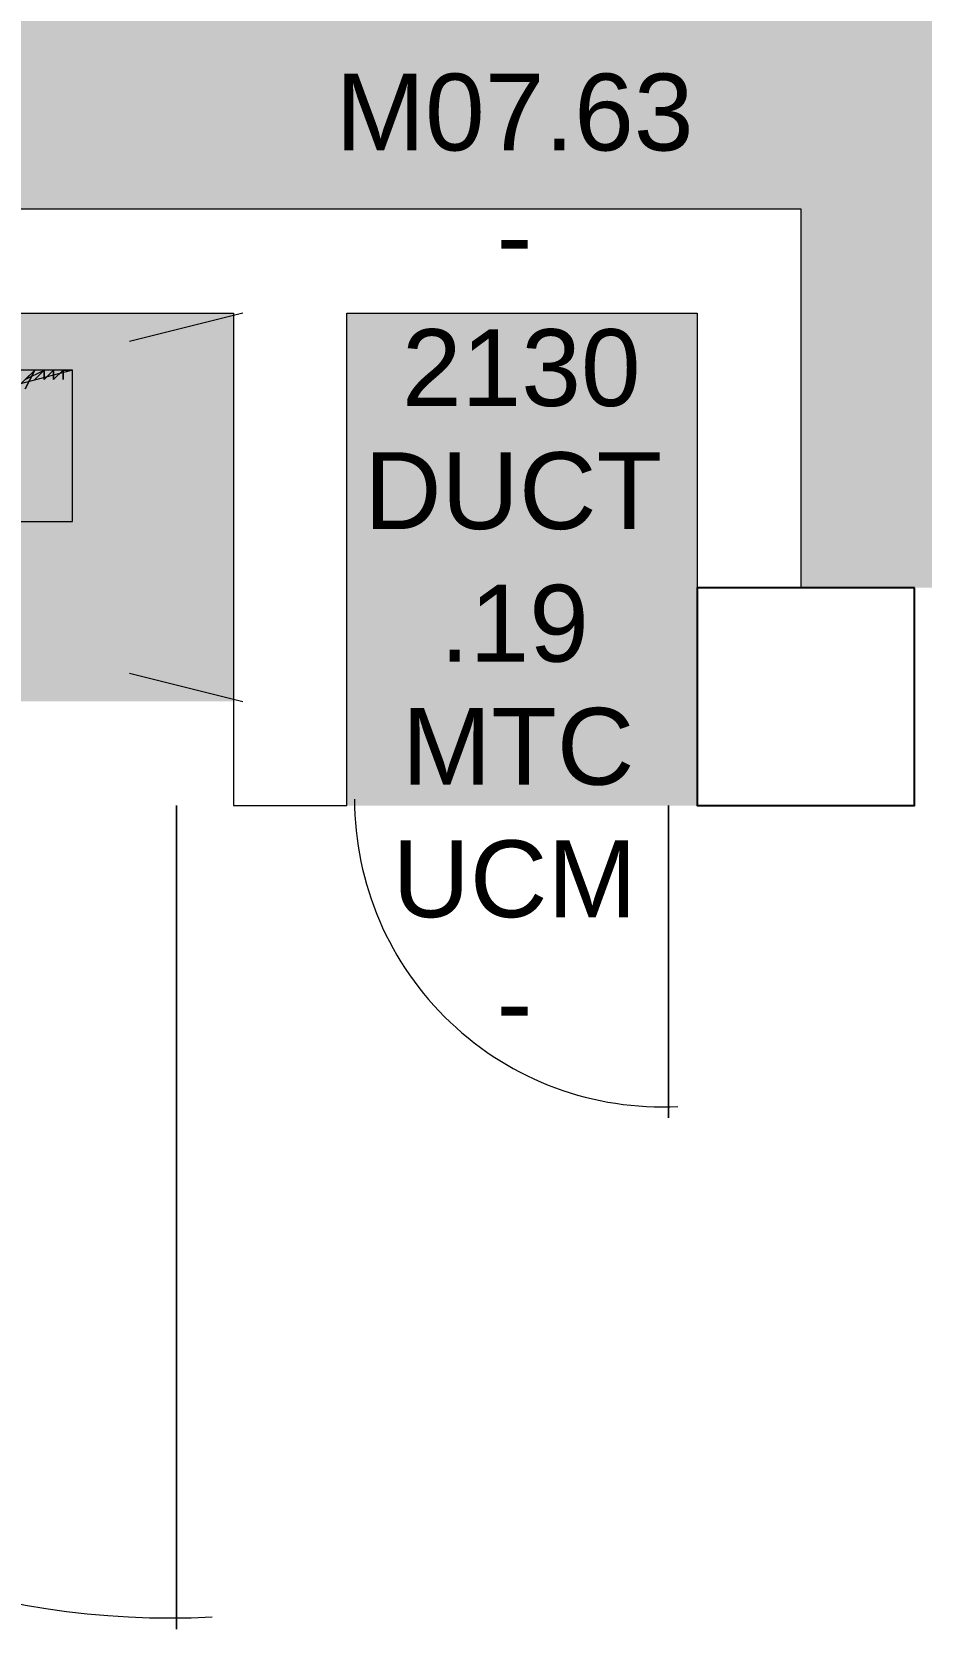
# Model space of a CAD drawing. Header units: millimetres. Extents: x -59 to 47, y 152 to 919.
# Drawn here: x -6.096 to -5.152, y 570.689 to 572.383 of the extents above; entities that cross this region are included whole.
import ezdxf

# ---------------------------------------------------------------- set-up
doc = ezdxf.new("R2010")
doc.units = ezdxf.units.MM
for name, color, linetype in [('PDF_014407$BL', 7, 'Continuous'), ('PDF_014407$DR', 7, 'Continuous'), ('PDF_014407$EQ', 7, 'Continuous'), ('PDF_014407$WA', 7, 'Continuous'), ('PDF_014407$WA-EXT', 7, 'Continuous'), ('PDF_Text', 7, 'Continuous')]:
    doc.layers.add(name, color=color, linetype=linetype)
doc.layers.add('PDF_014407$HL-TMP', color=7, linetype='Continuous', true_color=0x800000)
doc.styles.add('PDF ArialMT', font='arial.ttf')

msp = doc.modelspace()

# ---------------------------------------------------------------- linework, layer by layer
at = {"layer": 'PDF_014407$BL', "lineweight": 9}
for points in [[(-5.8719, 572.0846), (-5.9924, 572.0545)], [(-5.9924, 571.7031), (-5.8719, 571.673)]]:
    msp.add_lwpolyline(points, dxfattribs=at)
at = {"layer": 'PDF_014407$DR', "lineweight": 0}
for points in [[(-5.9422, 571.5626), (-5.9422, 570.6892), (-5.9422, 571.5626)], [(-5.4202, 571.5626), (-5.4202, 571.2313), (-5.4202, 571.5626)]]:
    msp.add_lwpolyline(points, dxfattribs=at)
for centre, radius in [((-5.9492, 571.5693), 0.8683), ((-5.4272, 571.5693), 0.3263)]:
    msp.add_arc(centre, radius, 180, 272.9553, dxfattribs=at)
at = {"layer": 'PDF_014407$EQ', "lineweight": 9}
for points in [[(-6.665, 571.8638), (-6.0526, 571.8638), (-6.0526, 572.0244), (-7.5785, 572.0244), (-7.5785, 571.8638), (-6.9661, 571.8638), (-6.9661, 572.0244), (-7.5785, 571.8638)], [(-6.1128, 572.0043), (-6.0928, 572.0244), (-6.1128, 572.0043), (-6.0928, 572.0244), (-6.1128, 572.0043), (-6.0928, 572.0244), (-6.1128, 572.0043), (-6.0928, 572.0244), (-6.1128, 572.0043), (-6.0928, 572.0244), (-6.1128, 572.0043), (-6.0928, 572.0244), (-6.1128, 572.0043), (-6.0928, 572.0244), (-6.1128, 572.0043), (-6.0928, 572.0244), (-6.1028, 572.0043), (-6.0928, 572.0244), (-6.1028, 572.0043), (-6.0928, 572.0244), (-6.1028, 572.0043), (-6.0928, 572.0244), (-6.1028, 572.0043), (-6.0928, 572.0244), (-6.1028, 572.0043), (-6.0928, 572.0244), (-6.1028, 572.0043), (-6.0928, 572.0244), (-6.1028, 572.0043), (-6.0928, 572.0244), (-6.1028, 572.0043), (-6.0928, 572.0244), (-6.1028, 572.0043), (-6.0928, 572.0244), (-6.1028, 572.0043), (-6.0928, 572.0244), (-6.1028, 572.0043), (-6.0928, 572.0244), (-6.1028, 572.0043), (-6.0928, 572.0244), (-6.1028, 572.0043), (-6.0928, 572.0244), (-6.1028, 572.0043), (-6.0928, 572.0244), (-6.1028, 572.0043), (-6.0928, 572.0244), (-6.1028, 572.0043), (-6.0928, 572.0244), (-6.1028, 572.0143), (-6.0928, 572.0244), (-6.1028, 572.0143), (-6.0928, 572.0244), (-6.1028, 572.0143), (-6.0928, 572.0244), (-6.1028, 572.0143), (-6.0928, 572.0244), (-6.1028, 572.0143), (-6.0827, 572.0244), (-6.0928, 572.0143), (-6.0827, 572.0244), (-6.0928, 572.0143), (-6.0827, 572.0244), (-6.0928, 572.0143), (-6.0827, 572.0244), (-6.0928, 572.0143), (-6.0827, 572.0244), (-6.0928, 572.0143), (-6.0827, 572.0244), (-6.0928, 572.0143), (-6.0827, 572.0244), (-6.0928, 572.0143), (-6.0827, 572.0244), (-6.0928, 572.0143), (-6.0827, 572.0244), (-6.0928, 572.0143), (-6.0827, 572.0244), (-6.0928, 572.0143), (-6.0827, 572.0244), (-6.0928, 572.0143), (-6.0827, 572.0244), (-6.0928, 572.0143), (-6.0827, 572.0244), (-6.0928, 572.0143), (-6.0827, 572.0244), (-6.0928, 572.0143), (-6.0827, 572.0244), (-6.0928, 572.0143), (-6.0827, 572.0244), (-6.0928, 572.0143), (-6.0827, 572.0244), (-6.0928, 572.0143), (-6.0827, 572.0244), (-6.0928, 572.0143), (-6.0827, 572.0244), (-6.0928, 572.0143), (-6.0827, 572.0244), (-6.0928, 572.0143), (-6.0827, 572.0244), (-6.0928, 572.0143), (-6.0827, 572.0244), (-6.0827, 572.0143), (-6.0827, 572.0244), (-6.0827, 572.0143), (-6.0827, 572.0244), (-6.0827, 572.0143), (-6.0827, 572.0244), (-6.0827, 572.0143), (-6.0827, 572.0244), (-6.0827, 572.0143), (-6.0827, 572.0244), (-6.0827, 572.0143), (-6.0827, 572.0244), (-6.0827, 572.0143), (-6.0727, 572.0244), (-6.0827, 572.0143), (-6.0727, 572.0244), (-6.0827, 572.0143), (-6.0727, 572.0244), (-6.0827, 572.0143), (-6.0727, 572.0244), (-6.0827, 572.0143), (-6.0727, 572.0244), (-6.0827, 572.0143), (-6.0727, 572.0244), (-6.0827, 572.0143), (-6.0727, 572.0244), (-6.0827, 572.0143), (-6.0727, 572.0244), (-6.0827, 572.0143), (-6.0727, 572.0244), (-6.0827, 572.0143), (-6.0727, 572.0244), (-6.0827, 572.0143), (-6.0727, 572.0244), (-6.0827, 572.0143), (-6.0727, 572.0244), (-6.0827, 572.0143), (-6.0727, 572.0244), (-6.0827, 572.0143), (-6.0727, 572.0244), (-6.0827, 572.0143), (-6.0727, 572.0244), (-6.0727, 572.0143), (-6.0727, 572.0244), (-6.0727, 572.0143), (-6.0727, 572.0244), (-6.0727, 572.0143), (-6.0727, 572.0244), (-6.0727, 572.0143), (-6.0727, 572.0244), (-6.0727, 572.0143), (-6.0727, 572.0244), (-6.0727, 572.0143), (-6.0727, 572.0244), (-6.0727, 572.0143), (-6.0727, 572.0244), (-6.0727, 572.0143), (-6.0727, 572.0244), (-6.0727, 572.0143), (-6.0727, 572.0244), (-6.0727, 572.0143), (-6.0727, 572.0244), (-6.0727, 572.0143), (-6.0727, 572.0244), (-6.0727, 572.0143), (-6.0727, 572.0244), (-6.0727, 572.0143), (-6.0727, 572.0244), (-6.0727, 572.0143), (-6.0626, 572.0244), (-6.0727, 572.0143), (-6.0626, 572.0244), (-6.0727, 572.0143), (-6.0626, 572.0244), (-6.0727, 572.0143), (-6.0626, 572.0244), (-6.0727, 572.0143), (-6.0626, 572.0244), (-6.0727, 572.0143), (-6.0626, 572.0244), (-6.0727, 572.0143), (-6.0626, 572.0244), (-6.0727, 572.0143), (-6.0626, 572.0244), (-6.0626, 572.0143), (-6.0626, 572.0244), (-6.0626, 572.0143), (-6.0626, 572.0244), (-6.0626, 572.0143), (-6.0626, 572.0244), (-6.0626, 572.0143), (-6.0626, 572.0244), (-6.0626, 572.0143), (-6.0626, 572.0244), (-6.0626, 572.0143), (-6.0626, 572.0244), (-6.0626, 572.0143), (-6.0626, 572.0244), (-6.0626, 572.0143), (-6.0626, 572.0244), (-6.0626, 572.0143), (-6.0626, 572.0244), (-6.0626, 572.0143), (-6.0626, 572.0244), (-6.0626, 572.0143), (-6.0626, 572.0244), (-6.0626, 572.0143), (-6.0626, 572.0244), (-6.0626, 572.0143), (-6.0626, 572.0244), (-6.0626, 572.0143), (-6.0626, 572.0244), (-6.0626, 572.0143), (-6.0626, 572.0244), (-6.0626, 572.0143), (-6.0626, 572.0244), (-6.0526, 572.0244), (-6.665, 571.8638)]]:
    msp.add_lwpolyline(points, dxfattribs=at)
at = {"layer": 'PDF_014407$HL-TMP', "transparency": 33554559}
for points in [[(-0.3507, 577.4753), (-7.7491, 577.4753), (-0.3507, 572.195)], [(-7.7491, 577.4753), (-0.3507, 572.195), (-7.7491, 572.195)], [(-0.3507, 572.195), (-5.2796, 572.195), (-0.3507, 571.7935)], [(-5.2796, 572.195), (-0.3507, 571.7935), (-5.2796, 571.7935)]]:
    msp.add_solid(points, dxfattribs=at)
at = {"layer": 'PDF_014407$HL-TMP', "color": 191, "true_color": 0xbb77ff, "transparency": 33554559}
for points in [[(-5.882, 572.0846), (-7.7491, 572.0846), (-5.882, 571.673)], [(-7.7491, 572.0846), (-5.882, 571.673), (-7.7491, 571.673)], [(-5.3901, 572.0846), (-5.7615, 572.0846), (-5.3901, 571.5626)], [(-5.7615, 572.0846), (-5.3901, 571.5626), (-5.7615, 571.5626)]]:
    msp.add_solid(points, dxfattribs=at)
at = {"layer": 'PDF_014407$WA', "lineweight": 20}
for points in [[(-5.2796, 571.7935), (-5.2796, 572.195), (-7.7491, 572.195)], [(-7.7491, 572.0846), (-5.882, 572.0846), (-5.882, 571.5626), (-5.7615, 571.5626), (-5.7615, 572.0846), (-5.3901, 572.0846), (-5.3901, 571.7935)]]:
    msp.add_lwpolyline(points, dxfattribs=at)
at = {"layer": 'PDF_014407$WA-EXT', "lineweight": 25}
msp.add_lwpolyline([(-5.1592, 571.7935), (-5.3901, 571.7935), (-5.3901, 571.5626), (-5.1592, 571.5626)], close=True, dxfattribs=at)

# ---------------------------------------------------------------- texts
at = {"layer": 'PDF_Text', "char_height": 0.0815, "attachment_point": 4, "style": 'PDF ArialMT'}
for s, insert in [('M07.63', (-5.7735, 572.2974)), ('-', (-5.6028, 572.1669)), ('2130', (-5.7032, 572.0264)), ('DUCT', (-5.7434, 571.8959)), ('.19', (-5.6631, 571.7553)), ('MTC', (-5.7032, 571.6248)), ('UCM', (-5.7133, 571.4843)), ('-', (-5.6028, 571.3538))]:
    msp.add_mtext(s, dxfattribs=dict(at, insert=insert))

doc.saveas('drawing.dxf')
